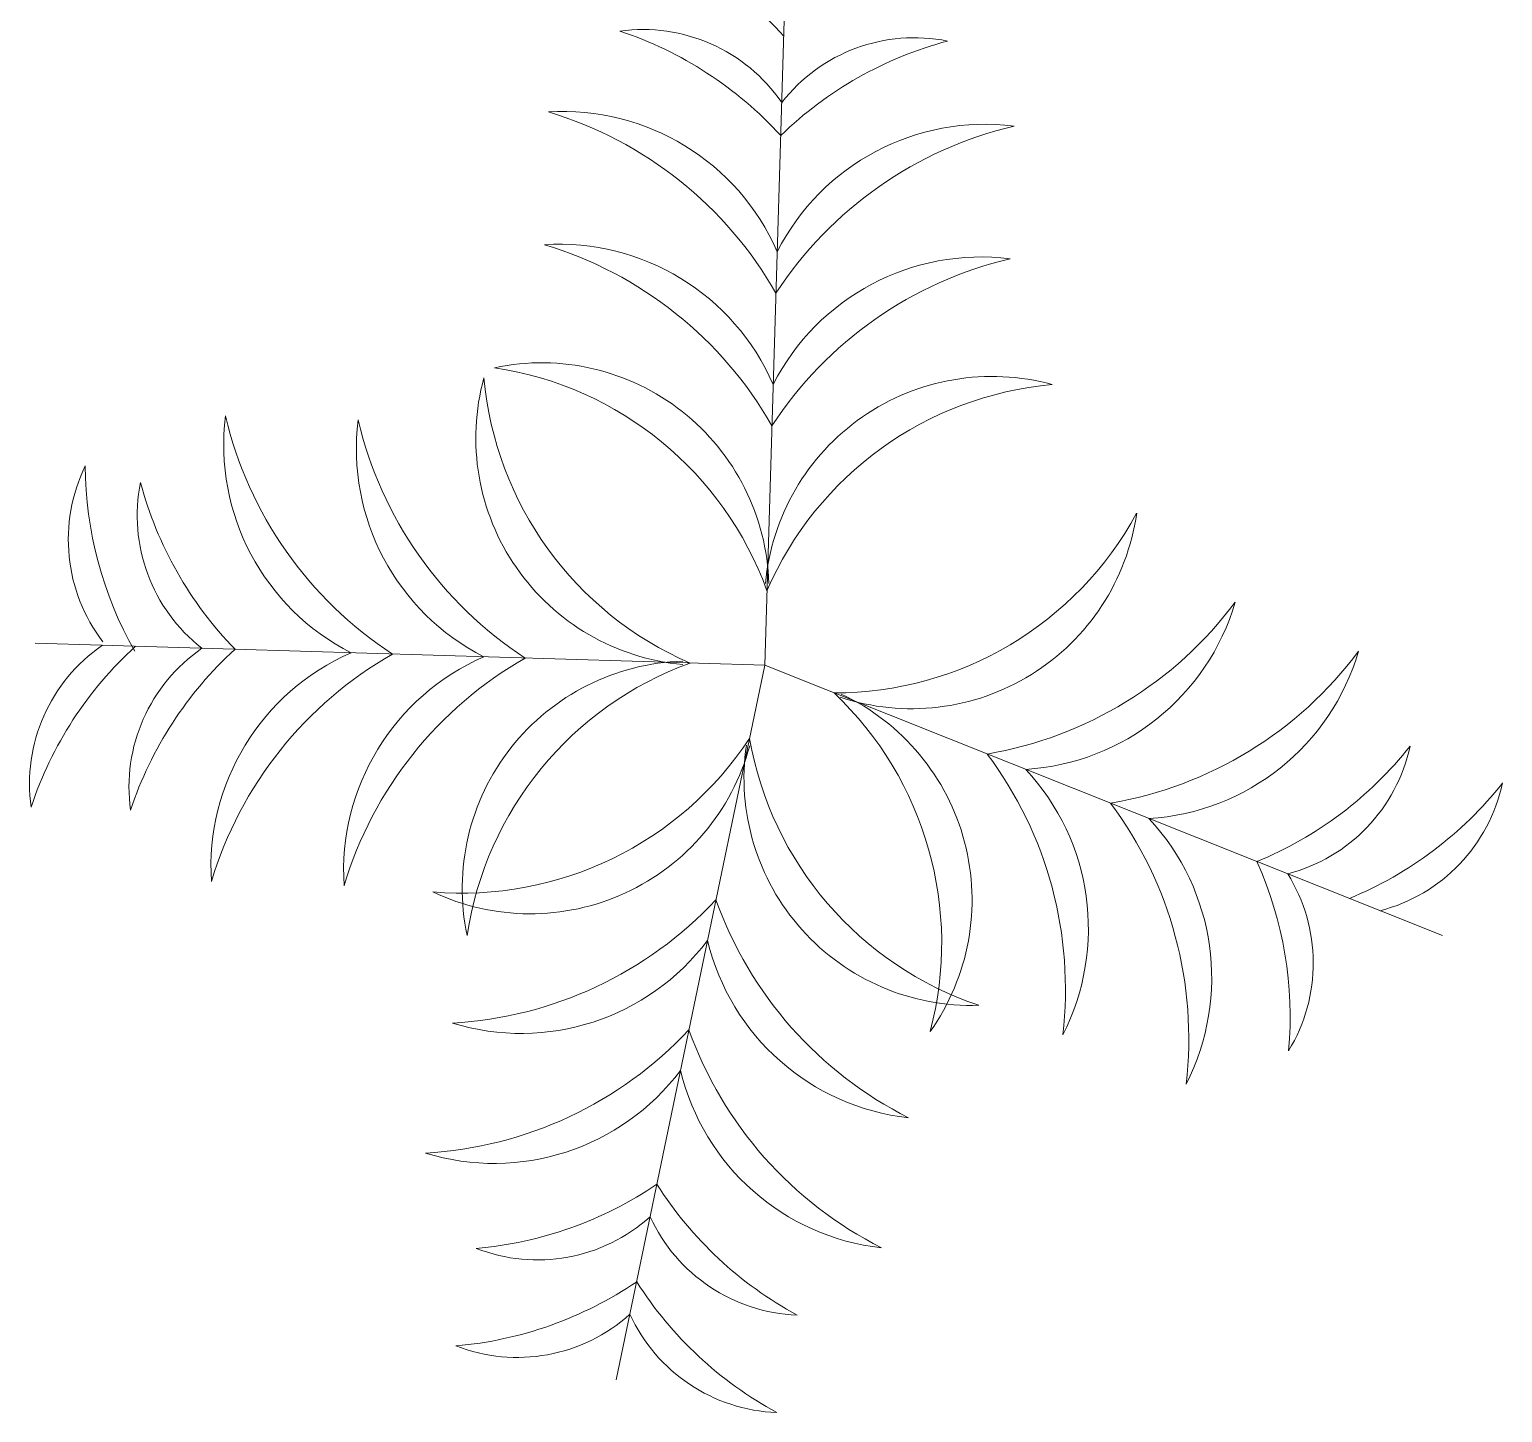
# Model space of a CAD drawing. Header units: millimetres. Extents: x 997 to 4249, y 599 to 1440.
# Drawn here: x 1714.27 to 1720.43, y 768.06 to 773.84 of the extents above; entities that cross this region are included whole.
import ezdxf

# ---------------------------------------------------------------- set-up
doc = ezdxf.new("R2010")
doc.units = ezdxf.units.MM
doc.layers.add('cercas existentes', color=18, linetype='Continuous')
doc.layers.add('taludes', color=9, linetype='Continuous')

# ---------------------------------------------------------------- blocks, each defined once
blk = doc.blocks.new('gtfoods1')
at = {"layer": 'taludes', "linetype": 'Continuous', "lineweight": 5}
for p in [(-207.0164, 113.3117, 12.0711), (-210.1579, 110.3547, 12.0711), (-207.729, 107.2755, 12.0711), (-204.2748, 109.1328, 12.0711)]:
    blk.add_line(p, (-207.1086, 110.2624, 12.0711), dxfattribs=at)
for centre, radius, start, end in [((-208.2005, 111.8249, 12.0711), 1.5849, 42.34311, 71.64619), ((-207.6173, 112.2157, 12.0711), 0.7041, 34.5568, 97.89116), ((-208.2131, 111.4089, 12.0711), 1.5849, 42.34311, 71.64619), ((-206.4828, 112.1814, 12.0711), 0.7041, 78.6425, 141.97686), ((-205.9369, 111.3401, 12.0711), 1.5849, 104.88747, 134.19055), ((-207.9506, 111.602, 12.0711), 0.9752, 23.51574, 93.66054), ((-208.4825, 111.0093, 12.0711), 1.6348, 29.63802, 73.3034), ((-205.6921, 110.9249, 12.0711), 1.6348, 103.23026, 146.89564), ((-206.1873, 111.5487, 12.0711), 0.9752, 82.87311, 153.01792), ((-207.9674, 111.0473, 12.0711), 0.9752, 23.51574, 93.66054), ((-208.4993, 110.4547, 12.0711), 1.6348, 29.63802, 73.3034), ((-205.7089, 110.3702, 12.0711), 1.6348, 103.23026, 146.89564), ((-206.204, 110.994, 12.0711), 0.9752, 82.87311, 153.01792), ((-208.0415, 110.5762, 12.0711), 0.9507, 1.69277, 101.90141), ((-207.3654, 111.2126, 12.0711), 0.9507, 164.63225, 264.84089), ((-206.8495, 111.5918, 12.0711), 1.4382, 185.07904, 246.60037), ((-208.4513, 110.0841, 12.0711), 1.4382, 19.93329, 81.45462), ((-206.1585, 110.5192, 12.0711), 0.9507, 74.63225, 174.84089), ((-205.7792, 110.0033, 12.0711), 1.4382, 95.07904, 156.60037), ((-208.3949, 111.1838, 12.0711), 0.9752, 172.87311, 243.01792), ((-207.7711, 111.679, 12.0711), 1.6348, 193.23026, 236.89563), ((-207.8402, 111.167, 12.0711), 0.9752, 172.87311, 243.01792), ((-207.2164, 111.6622, 12.0711), 1.6348, 193.23026, 236.89563), ((-209.3156, 110.7879, 12.0711), 0.7041, 154.04937, 217.38373), ((-208.3639, 111.1041, 12.0711), 1.5849, 180.29434, 209.59742), ((-209.0276, 110.8883, 12.0711), 0.7041, 168.6425, 231.97686), ((-208.1863, 111.4342, 12.0711), 1.5849, 194.88747, 224.19055), ((-206.817, 111.5851, 12.0711), 1.4382, 269.93329, 331.45462), ((-206.4948, 111.0318, 12.0711), 0.9507, 251.69277, 351.90141), ((-206.4524, 111.5035, 12.0711), 1.6348, 279.63802, 323.3034), ((-206.0774, 110.8009, 12.0711), 0.9752, 273.51574, 343.66054), ((-209.4779, 109.7663, 12.0711), 0.7041, 124.5568, 187.89116), ((-208.6711, 109.1706, 12.0711), 1.5849, 132.34311, 161.64619), ((-209.0619, 109.7537, 12.0711), 0.7041, 124.5568, 187.89116), ((-208.2551, 109.158, 12.0711), 1.5849, 132.34311, 161.64619), ((-208.4482, 109.4205, 12.0711), 0.9752, 113.51574, 183.66054), ((-207.8555, 108.8886, 12.0711), 1.6348, 119.63802, 163.3034), ((-207.8935, 109.4037, 12.0711), 0.9752, 113.51574, 183.66054), ((-207.3009, 108.8718, 12.0711), 1.6348, 119.63802, 163.3034), ((-205.9369, 111.298, 12.0711), 1.6348, 279.63802, 323.3034), ((-205.5619, 110.5954, 12.0711), 0.9752, 273.51574, 343.66054), ((-207.4224, 109.3296, 12.0711), 0.9507, 91.69277, 191.90141), ((-206.9303, 108.9198, 12.0711), 1.4382, 109.93329, 171.45462), ((-207.8069, 109.1019, 12.0711), 1.4382, 345.07904, 46.60037), ((-207.1924, 109.2818, 12.0711), 0.9507, 324.63225, 64.84089), ((-208.3728, 110.7485, 12.0711), 1.4382, 265.07904, 326.60037), ((-208.0889, 110.1746, 12.0711), 0.9507, 244.63225, 344.84089), ((-206.2444, 109.7915, 12.0711), 0.9507, 171.69277, 271.90141), ((-205.7554, 110.2049, 12.0711), 1.4382, 189.93329, 251.45462), ((-205.6536, 110.9081, 12.0711), 1.5849, 292.34311, 321.64619), ((-205.0992, 110.0724, 12.0711), 0.7041, 284.5568, 347.89116), ((-207.4861, 108.9102, 12.0711), 1.6348, 353.23026, 36.89564), ((-206.7306, 109.1622, 12.0711), 0.9752, 332.87311, 43.01792), ((-205.2669, 110.754, 12.0711), 1.5849, 292.34311, 321.64619), ((-204.7126, 109.9183, 12.0711), 0.7041, 284.5568, 347.89116), ((-206.9706, 108.7048, 12.0711), 1.6348, 353.23026, 36.89564), ((-206.2151, 108.9567, 12.0711), 0.9752, 332.87311, 43.01792), ((-206.4968, 108.7928, 12.0711), 1.5849, 354.88747, 24.19055), ((-205.5195, 109.018, 12.0711), 0.7041, 328.6425, 31.97686), ((-208.5058, 110.3994, 12.0711), 1.6348, 273.23026, 316.89564), ((-205.7725, 109.8317, 12.0711), 1.6348, 199.63802, 243.3034), ((-206.3993, 109.3404, 12.0711), 0.9752, 193.51574, 263.66054), ((-208.6187, 109.856, 12.0711), 1.6348, 273.23026, 316.89564), ((-205.8853, 109.2883, 12.0711), 1.6348, 199.63802, 243.3034), ((-208.2394, 109.1558, 12.0711), 0.9752, 252.87311, 323.01792), ((-206.5121, 108.797, 12.0711), 0.9752, 193.51574, 263.66054), ((-208.4497, 109.4047, 12.0711), 1.5849, 274.88747, 304.19055), ((-206.2201, 108.9416, 12.0711), 1.5849, 212.34311, 241.64619), ((-208.0582, 108.4813, 12.0711), 0.7041, 248.6425, 311.97686), ((-206.9469, 108.2505, 12.0711), 0.7041, 204.5568, 267.89116), ((-208.5343, 108.9972, 12.0711), 1.5849, 274.88747, 304.19055), ((-206.3047, 108.5341, 12.0711), 1.5849, 212.34311, 241.64619), ((-208.1429, 108.0738, 12.0711), 0.7041, 248.6425, 311.97686), ((-207.0315, 107.843, 12.0711), 0.7041, 204.5568, 267.89116)]:
    blk.add_arc(centre, radius, start, end, dxfattribs=at)
at = {"layer": 'taludes', "lineweight": 5}
blk.add_arc((-208.1265, 109.6991, 12.0711), 0.9752, 252.87311, 323.01792, dxfattribs=at)

msp = doc.modelspace()

# ---------------------------------------------------------------- block references
at = {"layer": 'cercas existentes', "color": 1}
msp.add_blockref('gtfoods1', (1924.454, 660.9215), dxfattribs=at)

doc.saveas('drawing.dxf')
